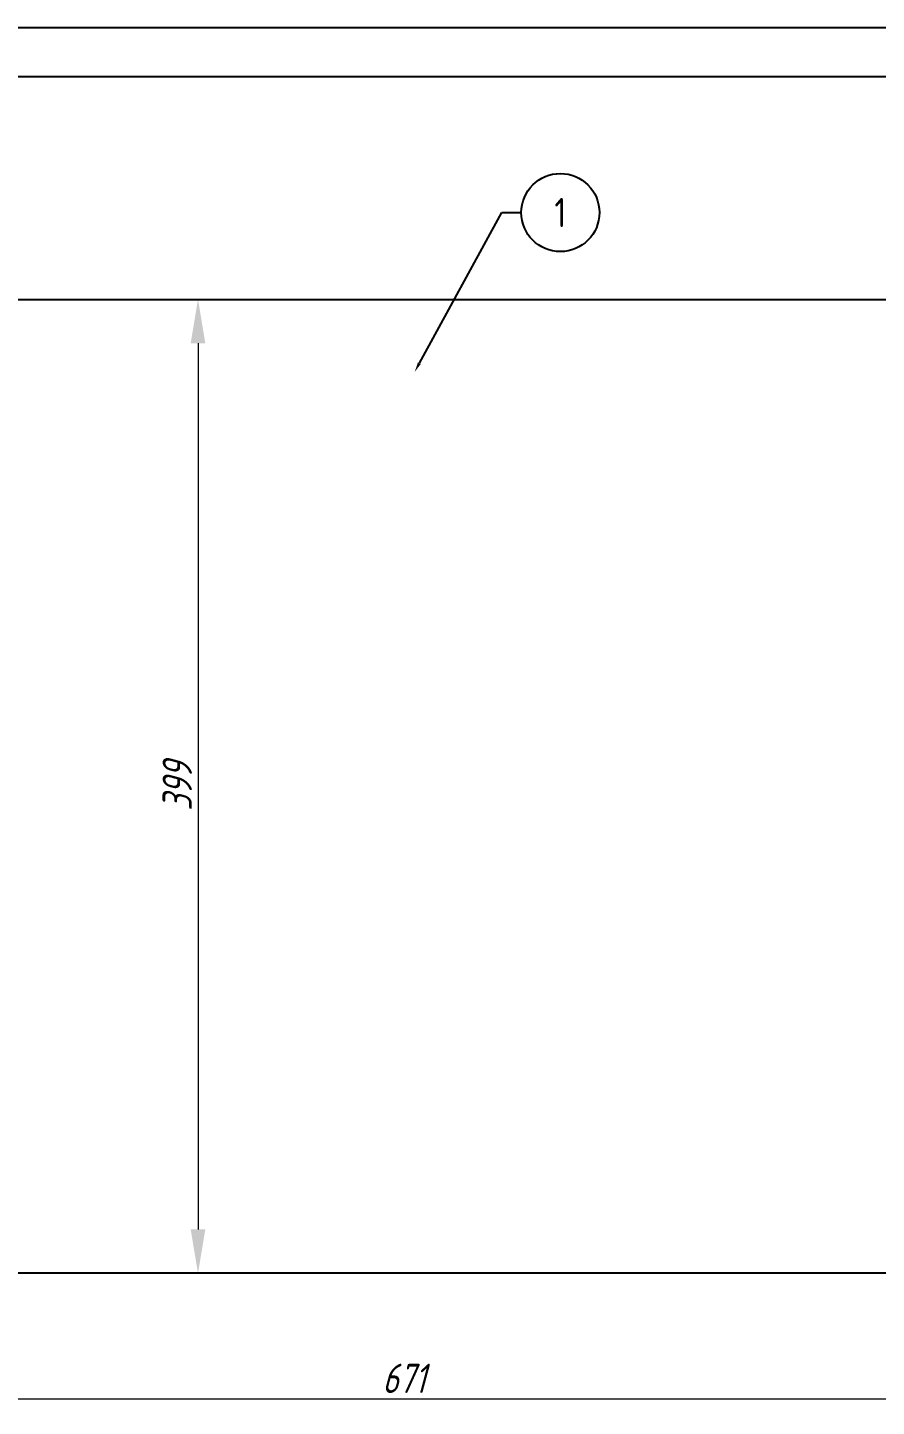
# Model space of a CAD drawing. Header units: millimetres. Extents: x 937859 to 970574, y 987894 to 996517.
# Drawn here: x 968458 to 968805, y 995952 to 996517 of the extents above; entities that cross this region are included whole.
import ezdxf
from ezdxf import colors
from ezdxf.entities.mleader import LeaderData, LeaderLine
from ezdxf.enums import TextEntityAlignment as Align
from ezdxf.math import Vec2, Vec3

# ---------------------------------------------------------------- set-up
doc = ezdxf.new("R2010")
doc.units = ezdxf.units.MM
doc.header["$LTSCALE"] = 0.5
doc.layers.add('MD_Visible', color=7, linetype='Continuous', lineweight=25)
doc.styles.add('A2', font='GOST_A.TTF', dxfattribs={"width": 0.955, "oblique": 15, "height": 12})
doc.styles.get("Standard").update_dxf_attribs({"font": 'GOST_A.TTF', "oblique": 15})
doc.dimstyles.new('ISO-25', dxfattribs={"dimtxt": 12, "dimasz": 4.5, "dimexe": 0.5, "dimexo": 0.625, "dimtad": 1, "dimtxsty": 'A2', "dimcen": 2.5, "dimadec": 0, "dimazin": 0, "dimtfac": 1, "dimtmove": 0, "dimatfit": 3, "dimfxl": 1, "dimlwd": 9, "dimlwe": 9, "dimarcsym": 0})

# ---------------------------------------------------------------- blocks, each defined once
blk = doc.blocks.new('*D222')
at = {"color": 0, "lineweight": 9, "transparency": 16777216}
for p, q in [((968276.35, 996004.42), (968276.35, 995953.39)), ((968947.35, 996004.42), (968947.35, 995953.39)), ((968929.35, 995955.39), (968294.35, 995955.39))]:
    blk.add_line(p, q, dxfattribs=at)
at = {"color": 0, "transparency": 16777216}
for points in [[(968294.35, 995958.39), (968294.35, 995952.39), (968276.35, 995955.39)], [(968929.35, 995958.39), (968929.35, 995952.39), (968947.35, 995955.39)]]:
    blk.add_solid(points, dxfattribs=at)
at = {"layer": 'Defpoints', "color": 0, "transparency": 16777216}
for p in [(968276.35, 996006.92), (968947.35, 996006.92), (968276.35, 995955.39)]:
    blk.add_point(p, dxfattribs=at)
at = {"color": 0, "lineweight": 5, "transparency": 16777216, "insert": (968611.85, 995963.89), "char_height": 12, "attachment_point": 5, "style": 'A2'}
blk.add_mtext('671', dxfattribs=at)
blk = doc.blocks.new('*D224')
at = {"color": 0, "lineweight": 9, "transparency": 16777216}
for p, q in [((968278.85, 996405.92), (968529.51, 996405.92)), ((968527.51, 996387.92), (968527.51, 996024.92)), ((968284.78, 996006.92), (968529.51, 996006.92))]:
    blk.add_line(p, q, dxfattribs=at)
at = {"color": 0, "transparency": 16777216}
for points in [[(968524.51, 996387.92), (968530.51, 996387.92), (968527.51, 996405.92)], [(968524.51, 996024.92), (968530.51, 996024.92), (968527.51, 996006.92)]]:
    blk.add_solid(points, dxfattribs=at)
at = {"layer": 'Defpoints', "color": 0, "transparency": 16777216}
for p in [(968276.35, 996405.92), (968282.28, 996006.92), (968527.51, 996006.92)]:
    blk.add_point(p, dxfattribs=at)
at = {"color": 0, "lineweight": 5, "transparency": 16777216, "insert": (968519, 996206.42), "char_height": 12, "attachment_point": 5, "rotation": 90, "style": 'A2'}
blk.add_mtext('399', dxfattribs=at)
blk = doc.blocks.new('_TagCircle')
at = {"color": 0, "linetype": 'ByBlock', "lineweight": -2, "transparency": 16777216}
blk.add_circle((0, 0), 4, dxfattribs=at)
at = {"color": 0, "transparency": 16777216}
blk.add_attdef('TAGNUMBER', text='', height=3, dxfattribs=at).set_placement((0, -1.5), align=Align.CENTER)

msp = doc.modelspace()

# ---------------------------------------------------------------- linework, layer by layer
at = {"lineweight": 25}
for p, q in [((967834.152, 996517.255), (969514.152, 996517.255)), ((967914.152, 996497.255), (969494.152, 996497.255))]:
    msp.add_line(p, q, dxfattribs=at)
at = {"layer": 'MD_Visible', "extrusion": (0, 1, 0)}
for p, q in [((968276.351, 996405.916), (968947.351, 996405.916)), ((968947.351, 996006.916), (968276.351, 996006.916))]:
    msp.add_line(p, q, dxfattribs=at)

# ---------------------------------------------------------------- dimensions: what is measured, and where the dimension line sits
at = {"lineweight": 5}
dim = msp.add_linear_dim(base=(968527.508, 996006.916), p1=(968276.351, 996405.916), p2=(968282.277, 996006.916), angle=90, dimstyle='ISO-25', override={"dimscale": 4, "dimtxt": 5, "dimlfac": 1}, dxfattribs=at)
dim.commit()
dim.dimension.update_dxf_attribs({"geometry": '*D224', "text_midpoint": (968519.004, 996206.416)})
dim = msp.add_linear_dim(base=(968276.351, 995955.389), p1=(968947.351, 996006.916), p2=(968276.351, 996006.916), dimstyle='ISO-25', override={"dimscale": 4, "dimtxt": 5, "dimlfac": 1}, dxfattribs=at)
dim.commit()
dim.dimension.update_dxf_attribs({"geometry": '*D222', "text_midpoint": (968611.851, 995963.894)})

# ---------------------------------------------------------------- leaders
ml = msp.add_multileader_block('Standard', dxfattribs=at)
ml.set_content('_TagCircle', color=256, scale=4)
ml.set_attribute('TAGNUMBER', '1', width=0)
ml.set_leader_properties()
ml.build(insert=Vec2(0, 0))
ml.multileader.update_dxf_attribs({"text_left_attachment_type": 6})
ctx = ml.context
ctx.base_point, ctx.plane_origin = Vec3(968659.945, 996441.483), Vec3(968616.26, 996376.198)
ctx.left_attachment = 6
notes = []
notes.append((ctx, [(0, (1, 1, 0), (968651.945, 996441.483), (1, 0), 8, [(0, [(968616.26, 996376.198)], 0, [])])]))
ctx.block.insert = Vec3(968675.945, 996441.483)
for ctx, leaders in notes:
    for number, flags, end, landing, length, lines in leaders:
        leader = LeaderData()
        leader.index, (leader.has_last_leader_line, leader.has_dogleg_vector, leader.attachment_direction) = number, flags
        leader.last_leader_point, leader.dogleg_vector, leader.dogleg_length = Vec3(end), Vec3(landing), length
        for number, points, colour, breaks in lines:
            line = LeaderLine()
            line.index, line.vertices, line.color, line.breaks = number, Vec3.list(points), colors.encode_raw_color(colour), breaks
            leader.lines.append(line)
        ctx.leaders.append(leader)

doc.saveas('drawing.dxf')
